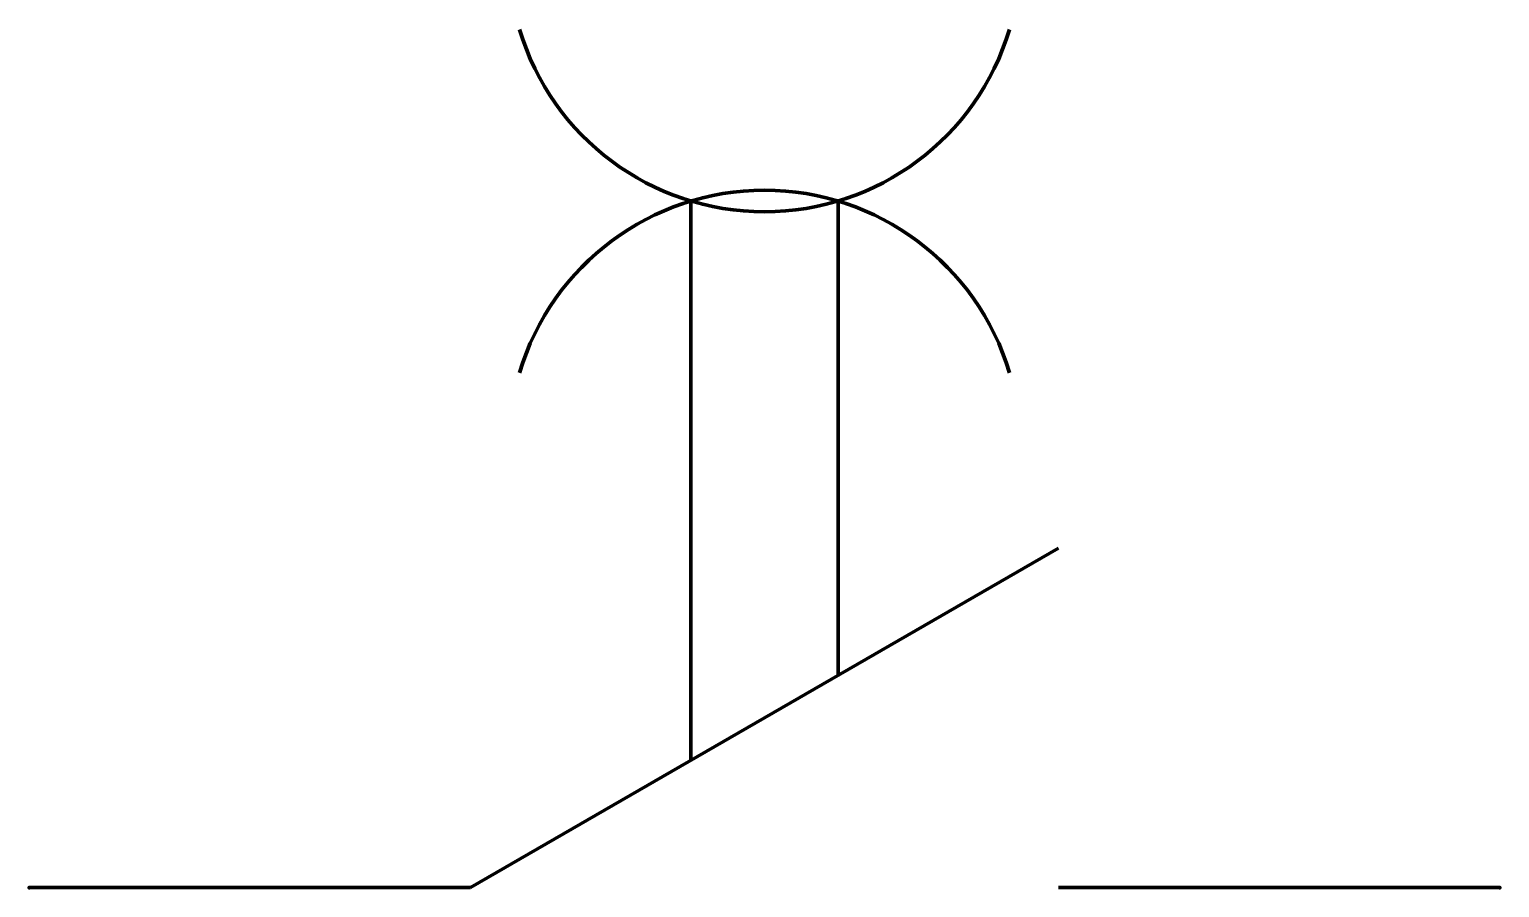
# Model space of a CAD drawing. Header units: millimetres. Extents: x 0 to 15, y 0 to 8.8.
import ezdxf

# ---------------------------------------------------------------- set-up
doc = ezdxf.new("R2010")
doc.units = ezdxf.units.MM
doc.layers.get('0').update_dxf_attribs({"linetype": 'CONTINUOUS', "lineweight": 0})

msp = doc.modelspace()

# ---------------------------------------------------------------- linework, layer by layer
at = {"color": 7, "linetype": 'CONTINUOUS', "lineweight": 70}
for p, q in [((6.75, 1.3), (6.75, 7)), ((8.25, 2.16), (8.25, 7)), ((4.5, 0), (10.5, 3.46)), ((4.5, 0), (0, 0)), ((15, 0), (10.5, 0))]:
    msp.add_line(p, q, dxfattribs=at)
for centre, start, end in [((7.5, 9.5), 196.6992, 343.3008), ((7.5, 4.5), 16.6992, 163.3008)]:
    msp.add_arc(centre, 2.61, start, end, dxfattribs=at)
for p in [(0, 0), (15, 0)]:
    msp.add_point(p, dxfattribs=at)

doc.saveas('drawing.dxf')
